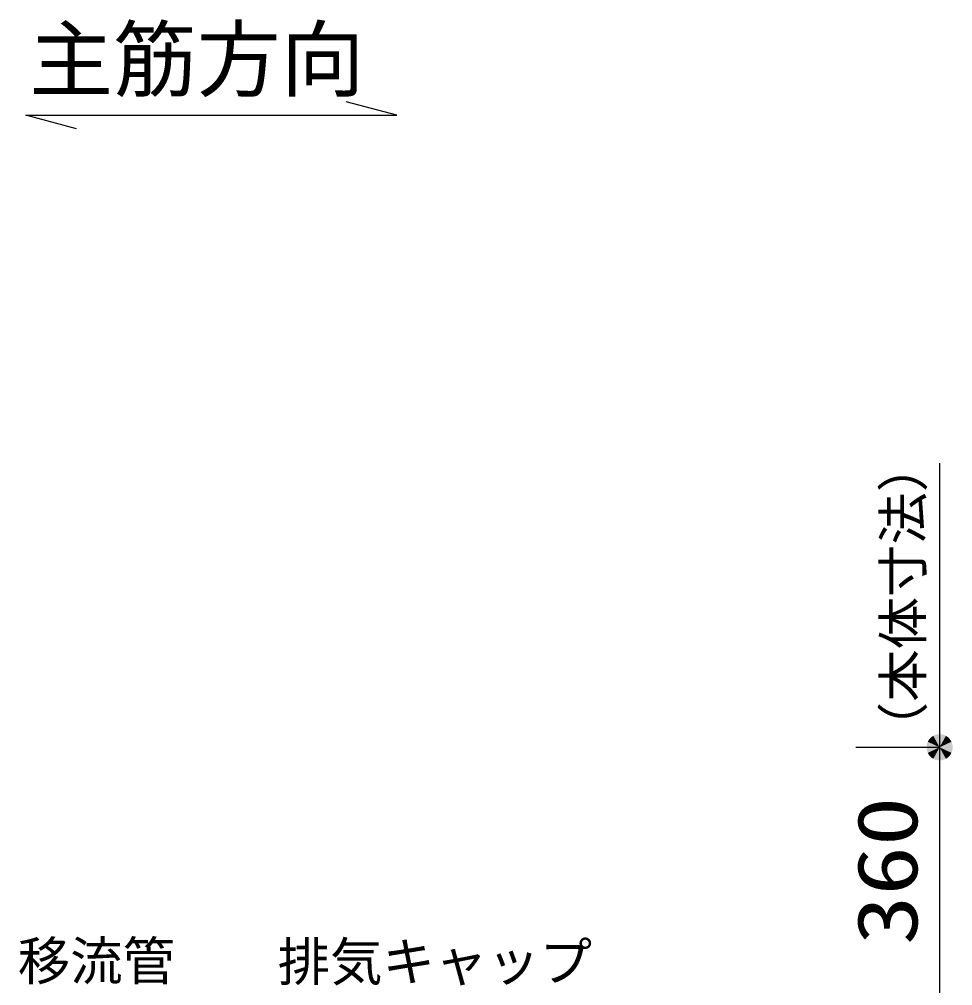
# Model space of a CAD drawing. Units: millimetres, scale not verified. Extents: x -8093 to 8093, y -5792 to 5792.
# Drawn here: x -3730 to -2393, y 1181 to 2564 of the extents above; entities that cross this region are included whole.
import ezdxf
from ezdxf.enums import TextEntityAlignment as Align

# ---------------------------------------------------------------- set-up
doc = ezdxf.new("R2010")
doc.units = ezdxf.units.MM
doc.header["$LTSCALE"] = 30
doc.layers.add('0-1_00クル-フ-0躯体', color=3, linetype='Continuous', lineweight=25)
doc.layers.add('0-4_00クル-フ-6寸法', color=132, linetype='Continuous', lineweight=25)
doc.styles.add('ＭＳ ゴシック', font='')
doc.styles.get('ＭＳ ゴシック').set_extended_font_data('MS Gothic')

msp = doc.modelspace()

# ---------------------------------------------------------------- linework, layer by layer
at = {"layer": '0-1_00クル-フ-0躯体'}
msp.add_line((-3189.31, 2426.46), (-3261.76, 2445.87), dxfattribs=at)
msp.add_lwpolyline([(-3647.82, 2407.05), (-3720.26, 2426.46), (-3189.31, 2426.46)], dxfattribs=at)
at = {"layer": '0-4_00クル-フ-6寸法', "color": 2}
msp.add_line((-2412, 1519.82), (-2412, 1928.48), dxfattribs=at)
at = {"layer": '0-4_00クル-フ-6寸法', "color": 4}
for p, q in [((-2532.18, 1522), (-2412.18, 1522)), ((-2412.18, 1522), (-2412.18, 1162))]:
    msp.add_line(p, q, dxfattribs=at)
at = {"layer": '0-4_00クル-フ-6寸法'}
for points in [[(-2412.18, 1522), (-2426.62, 1533.95), (-2425.01, 1535.67)], [(-2412.18, 1522), (-2425.01, 1535.67), (-2423.2, 1537.17)], [(-2412.18, 1522), (-2423.2, 1537.17), (-2421.21, 1538.43)], [(-2412.18, 1522), (-2421.21, 1538.43), (-2419.08, 1539.43)], [(-2412.18, 1522), (-2419.08, 1539.43), (-2416.84, 1540.16)], [(-2412.18, 1522), (-2416.84, 1540.16), (-2414.53, 1540.6)], [(-2412.18, 1522), (-2414.53, 1540.6), (-2412.18, 1540.75)], [(-2412.18, 1522), (-2412.18, 1540.75), (-2409.83, 1540.6)], [(-2412.18, 1522), (-2409.83, 1540.6), (-2407.51, 1540.16)], [(-2412.18, 1522), (-2407.51, 1540.16), (-2405.27, 1539.43)], [(-2412.18, 1522), (-2405.27, 1539.43), (-2403.14, 1538.43)], [(-2412.18, 1522), (-2403.14, 1538.43), (-2401.15, 1537.17)], [(-2412.18, 1522), (-2401.15, 1537.17), (-2399.34, 1535.67)], [(-2412.18, 1522), (-2399.34, 1535.67), (-2397.73, 1533.95)], [(-2412.18, 1522), (-2430.89, 1523.17), (-2430.59, 1525.51)], [(-2412.18, 1522), (-2430.89, 1520.82), (-2430.89, 1523.17)], [(-2412.18, 1522), (-2430.59, 1518.48), (-2430.89, 1520.82)], [(-2412.18, 1522), (-2430.59, 1525.51), (-2430.01, 1527.79)], [(-2412.18, 1522), (-2430.01, 1516.2), (-2430.59, 1518.48)], [(-2412.18, 1522), (-2430.01, 1527.79), (-2429.14, 1529.98)], [(-2412.18, 1522), (-2429.14, 1514.01), (-2430.01, 1516.2)], [(-2412.18, 1522), (-2429.14, 1529.98), (-2428.01, 1532.04)], [(-2412.18, 1522), (-2428.01, 1511.95), (-2429.14, 1514.01)], [(-2412.18, 1522), (-2428.01, 1532.04), (-2426.62, 1533.95)], [(-2412.18, 1522), (-2426.62, 1510.05), (-2428.01, 1511.95)], [(-2412.18, 1522), (-2425.01, 1508.33), (-2426.62, 1510.05)], [(-2412.18, 1522), (-2423.2, 1506.83), (-2425.01, 1508.33)], [(-2412.18, 1522), (-2421.21, 1505.57), (-2423.2, 1506.83)], [(-2412.18, 1522), (-2419.08, 1504.56), (-2421.21, 1505.57)], [(-2412.18, 1522), (-2416.84, 1503.84), (-2419.08, 1504.56)], [(-2412.18, 1522), (-2414.53, 1503.4), (-2416.84, 1503.84)], [(-2412.18, 1522), (-2412.18, 1503.25), (-2414.53, 1503.4)], [(-2412.18, 1522), (-2397.73, 1533.95), (-2396.34, 1532.04)], [(-2412.18, 1522), (-2396.34, 1532.04), (-2395.21, 1529.98)], [(-2412.18, 1522), (-2395.21, 1529.98), (-2394.34, 1527.79)], [(-2412.18, 1522), (-2394.34, 1527.79), (-2393.76, 1525.51)], [(-2412.18, 1522), (-2393.76, 1525.51), (-2393.46, 1523.17)], [(-2412.18, 1522), (-2393.46, 1523.17), (-2393.46, 1520.82)], [(-2412.18, 1522), (-2409.83, 1503.4), (-2412.18, 1503.25)], [(-2412.18, 1522), (-2407.51, 1503.84), (-2409.83, 1503.4)], [(-2412.18, 1522), (-2405.27, 1504.56), (-2407.51, 1503.84)], [(-2412.18, 1522), (-2403.14, 1505.57), (-2405.27, 1504.56)], [(-2412.18, 1522), (-2401.15, 1506.83), (-2403.14, 1505.57)], [(-2412.18, 1522), (-2399.34, 1508.33), (-2401.15, 1506.83)], [(-2412.18, 1522), (-2397.73, 1510.05), (-2399.34, 1508.33)], [(-2412.18, 1522), (-2396.34, 1511.95), (-2397.73, 1510.05)], [(-2412.18, 1522), (-2395.21, 1514.01), (-2396.34, 1511.95)], [(-2412.18, 1522), (-2394.34, 1516.2), (-2395.21, 1514.01)], [(-2412.18, 1522), (-2393.76, 1518.48), (-2394.34, 1516.2)], [(-2412.18, 1522), (-2393.46, 1520.82), (-2393.76, 1518.48)]]:
    msp.add_solid(points, dxfattribs=at)

# ---------------------------------------------------------------- texts
at = {"layer": '0-1_00クル-フ-0躯体', "color": 4, "style": 'ＭＳ ゴシック'}
for s, height, p in [('主筋方向', 87.98, (-3715.48, 2436.13)), ('移流管\u3000', 54.99, (-3731.92, 1172.31)), ('排気キャップ', 54.99, (-3359.85, 1171.27))]:
    msp.add_text(s, height=height, dxfattribs=at).set_placement(p, align=Align.BOTTOM_LEFT)
at = {"layer": '0-4_00クル-フ-6寸法', "color": 4, "style": 'ＭＳ ゴシック'}
msp.add_text('（本体寸法）', height=54.99, rotation=90, dxfattribs=at).set_placement((-2420.52, 1512.08), align=Align.BOTTOM_LEFT)
at = {"layer": '0-4_00クル-フ-6寸法', "color": 3, "style": 'ＭＳ ゴシック', "width": 1.2}
msp.add_text('360', height=86.66, rotation=90, dxfattribs=at).set_placement((-2418.02, 1239.14), align=Align.BOTTOM_LEFT)

doc.saveas('drawing.dxf')
